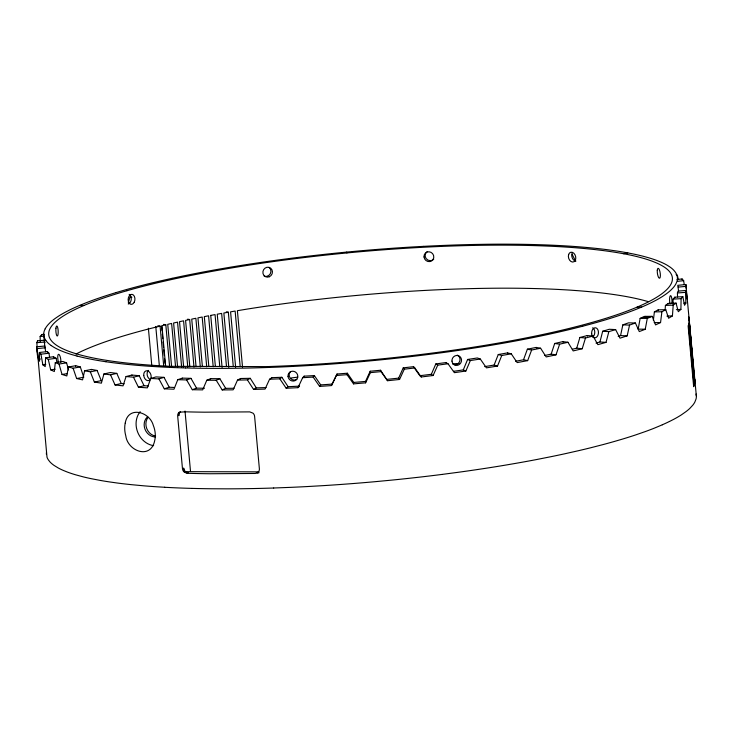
<?xml version="1.0" encoding="UTF-8"?>
<svg xmlns="http://www.w3.org/2000/svg" width="733" height="733" viewBox="0 0 733 733"><rect width="100%" height="100%" fill="white"/><g stroke="black" fill="none" stroke-linecap="round" stroke-linejoin="round"><path stroke-width="1.1" d="M44.182 334.34L41.9 334.468L40.15 336.456L40.187 341.605M677.558 296.984L677.411 292.971L678.034 291.111L686.152 290.451L685.511 292.366L685.896 303.077L684.54 305.294L682.854 296.673L681.104 298.661L680.911 309.399L678.3 311.699L676.046 303.105L668.175 303.444L665.417 305.432L665.06 310.59M673.041 304.25L673.114 299.11L674.827 297.167L682.854 296.673M53.472 357.319L53.5 356.751L45.602 357.786L45.199 366.601L42.853 364.805L40.929 354.186L39.362 352.481L47.416 351.583L48.946 353.242L49.633 357.2M676.046 303.105L673.206 305.148L672.436 315.914L668.606 318.259L665.784 309.692L658.17 309.857L654.377 311.882L653.369 320.403M689.377 321.851L689.451 320.972M68.609 370.009L66.584 362.862L62.956 361.488L55.296 362.633L54.324 371.53L50.696 369.844L48.259 359.353L45.602 357.786M665.784 309.692L661.89 311.763L660.561 322.547L655.559 324.911L652.187 316.344L644.921 316.354L640.138 318.379L638.177 329.209M652.187 316.344L647.285 318.424L645.242 329.282L639.295 331.573L635.401 323.006L629.546 325.076L627.182 335.851L619.999 338.179L615.628 329.593L608.866 331.628L606.035 342.375L597.881 344.657L593.061 336.044L585.484 338.014L582.222 348.734L573.188 350.924L567.956 342.274L559.645 344.162L555.999 354.836L546.177 356.934L540.597 348.23L531.636 350.017L527.659 360.627L517.159 362.597L511.267 353.828L501.766 355.496L497.505 366.051L486.437 367.865L480.298 359.023L470.348 360.554L465.867 371.026L454.368 372.676L448.028 363.76L437.748 365.135L433.102 375.516L421.283 376.982L414.814 367.975L404.304 369.175L399.558 379.465L387.555 380.729L380.528 370.247L370.183 371.237L370.403 372.639L365.611 382.837L353.544 383.881L353.764 382.443L347.36 373.216L337.024 374.022L331.27 385.604L319.634 386.401L313.147 377.083L302.665 377.697L297.974 387.675L286.2 388.261L279.814 378.833L269.579 379.236L265.034 389.095L253.591 389.443L247.387 379.896L237.501 380.088L233.158 389.837L222.181 389.929L216.208 380.262L206.779 380.244L202.702 389.874L192.303 389.718L186.613 379.941L177.762 379.694L173.987 389.214L169.103 389.021L164.293 388.811L158.942 378.915L150.751 378.457L147.342 387.858L142.853 387.555L138.445 387.216L133.488 377.211L126.049 376.542L123.052 385.833L115.054 384.962L110.536 374.847L103.921 373.977L101.383 383.157L94.374 382.058L90.333 371.842L84.625 370.779L82.572 379.859L76.635 378.54L73.098 368.223L68.352 366.986L66.831 375.965L62.021 374.453L59.025 364.044L55.296 362.633M75.591 366.298L75.682 365.721L80.309 366.94L83.773 377.238M618.194 336.392L620.558 335.604L622.848 324.866L628.557 322.841L635.401 323.006M91.414 370L91.543 369.423L97.113 370.458L101.273 380.693M353.544 383.881L347.002 374.673L347.36 373.216M596.011 343.09L599.942 341.972L602.682 331.252L609.27 329.273L615.628 329.593M128.312 302.793L129.952 297.085L131.876 297.25M37.099 346.682L36.852 342.668L37.502 340.763L44.585 340.231M572.363 349.247L576.724 348.166L579.885 337.473L587.27 335.558L593.061 336.044M131.748 375.635L131.931 375.049L139.188 375.699L144.044 385.695L148.341 386.016M544.592 355.532L551.161 354.121L554.689 343.475L562.797 341.633L567.956 342.274M515.537 361.277L523.527 359.775L527.384 349.183L536.116 347.433L540.597 348.23M182.123 378.723L182.352 378.118L190.992 378.356L196.554 388.133L204.47 388.252M484.687 366.61L494.124 365.052L498.257 354.525L507.52 352.903L511.267 353.828M210.398 379.263L210.655 378.649L219.836 378.677L225.682 388.334L234.047 388.27M453.461 371.319L463.283 369.908L467.627 359.454L477.33 357.97L480.298 359.023M331.628 385.576L337.024 374.022M240.332 379.117L240.598 378.494L250.237 378.31L256.312 387.858L266.079 387.574M421.283 376.982L419.807 375.717L431.334 374.288L435.842 363.916L445.866 362.578L448.028 363.76M271.595 378.292L271.879 377.669L281.857 377.275L288.106 386.703L299.586 386.135L297.974 387.675M399.558 379.465L398.633 378.136L403.242 367.856L413.476 366.683L414.814 367.975M303.847 376.808L304.14 376.166L314.347 375.571L320.706 384.898L332.397 384.092M365.611 382.837L365.529 381.417L370.183 371.237M45.171 328.796L44.301 330.803A318.113 55.241 -5.2 0 0 43.751 334.715L44.017 336.63M319.634 386.401L320.706 384.898M313.147 377.083L314.347 375.571M302.665 377.697L304.14 376.166M286.2 388.261L288.106 386.703M279.814 378.833L281.857 377.275M269.579 379.236L271.879 377.669M253.591 389.443L256.312 387.858M247.387 379.896L250.237 378.31M237.501 380.088L240.598 378.494M669.421 421.512L673.764 419.294A326.295 56.661 -5.2 0 0 681.333 414.887L686.015 411.607A324.71 56.386 -5.2 0 0 689.845 408.373L692.795 405.175A325.26 56.478 -5.2 0 0 694.866 402.032L696.057 398.963A324.728 56.386 -5.2 0 0 696.35 395.957L685.886 284.523L677.778 285.32L678.602 291.093M222.181 389.929L225.682 388.334M216.208 380.262L219.836 378.677M662.229 424.847L654.248 428.182A325.269 56.487 -5.2 0 1 645.48 431.508L635.969 434.816A326.542 56.707 -5.2 0 1 622.161 439.186L614.795 441.339A324.71 56.386 -5.2 0 1 603.195 444.546L590.963 447.698A325.14 56.459 -5.2 0 1 578.117 450.786L564.712 453.8A324.701 56.386 -5.2 0 1 550.776 456.732L536.345 459.591A326.359 56.67 -5.2 0 1 516.417 463.238L506.182 464.997A326.643 56.725 -5.2 0 1 485.219 468.369L474.526 469.972A324.811 56.404 -5.2 0 1 458.262 472.281L441.752 474.462M184.808 472.309L186.347 471.658L258.776 471.86M45.199 328.796A318.113 55.241 -5.2 0 1 48.085 324.701L50.064 322.621A318.113 55.241 -5.2 0 1 55.259 318.397L58.365 316.271A318.113 55.241 -5.2 0 1 65.778 311.965L69.983 309.802A318.113 55.241 -5.2 0 1 79.531 305.469L84.781 303.306A318.113 55.241 -5.2 0 1 96.362 298.982L102.593 296.838A318.113 55.241 -5.2 0 1 116.08 292.577M423.72 246.352A318.113 55.241 -5.2 0 1 445.224 245.363L455.816 244.969A318.113 55.241 -5.2 0 1 476.679 244.428L486.886 244.263A318.113 55.241 -5.2 0 1 506.851 244.171L516.563 244.236A318.113 55.241 -5.2 0 1 535.429 244.593L544.537 244.886A318.113 55.241 -5.2 0 1 562.092 245.692L570.494 246.206A318.113 55.241 -5.2 0 1 586.547 247.461L594.151 248.185A318.113 55.241 -5.2 0 1 608.527 249.861L615.253 250.805A318.113 55.241 -5.2 0 1 627.787 252.894L633.559 254.03A318.113 55.241 -5.2 0 1 644.115 256.504L648.879 257.833A318.113 55.241 -5.2 0 1 657.345 260.655L661.038 262.157A318.113 55.241 -5.2 0 1 667.323 265.319L669.907 266.968A318.113 55.241 -5.2 0 1 673.939 270.422L675.377 272.209A318.113 55.241 -5.2 0 1 677.118 275.92L677.411 277.825A318.113 55.241 -5.2 0 1 676.834 281.747L675.963 283.753A318.113 55.241 -5.2 0 1 673.077 287.849L671.062 289.929A318.113 55.241 -5.2 0 1 665.903 294.144L662.76 296.279A318.113 55.241 -5.2 0 1 655.384 300.585L651.151 302.747A318.113 55.241 -5.2 0 1 641.632 307.081L636.354 309.244A318.113 55.241 -5.2 0 1 624.809 313.568L618.542 315.712A318.113 55.241 -5.2 0 1 605.082 319.973L597.899 322.08A318.113 55.241 -5.2 0 1 582.68 326.231M206.779 380.244L210.655 378.649M192.303 389.718L196.554 388.133M186.613 379.941L190.992 378.356M177.762 379.694L182.352 378.118M164.293 388.811L169.241 387.244L173.932 387.455M158.942 378.915L164.009 377.358L169.241 387.244M116.052 292.577L123.236 290.47A318.113 55.241 -5.2 0 1 138.482 286.319L146.481 284.276A318.113 55.241 -5.2 0 1 163.322 280.281L172.072 278.329M150.751 378.457L156.019 376.909L164.009 377.358M138.445 387.216L144.044 385.695M133.488 377.211L139.188 375.699M582.671 326.231L574.654 328.274A318.113 55.241 -5.2 0 1 557.84 332.269L549.063 334.221A318.113 55.241 -5.2 0 1 530.848 338.023L521.41 339.865A318.113 55.241 -5.2 0 1 501.977 343.429L491.99 345.142A318.113 55.241 -5.2 0 1 471.566 348.422L461.13 349.998A318.113 55.241 -5.2 0 1 439.937 352.967L429.171 354.369A318.113 55.241 -5.2 0 1 407.447 356.989L396.461 358.208A318.113 55.241 -5.2 0 1 374.435 360.462L363.357 361.488A318.113 55.241 -5.2 0 1 341.266 363.33L330.226 364.164A318.113 55.241 -5.2 0 1 308.318 365.584L297.424 366.198A318.113 55.241 -5.2 0 1 275.938 367.187L265.319 367.572A318.113 55.241 -5.2 0 1 244.483 368.122L234.248 368.287A318.113 55.241 -5.2 0 1 214.311 368.378L204.562 368.314A318.113 55.241 -5.2 0 1 185.733 367.948M126.049 376.542L131.931 375.049M163.688 365.74L160.087 326.13L153.774 327.669A313.101 54.37 -5.2 0 0 75.939 354.066M115.054 384.962L121.238 383.496L124.189 383.826M169.625 366.647L165.814 324.783L161.929 325.69L165.64 366.418M110.536 374.847L116.813 373.39L121.238 383.496M103.921 373.977L110.362 372.538L116.813 373.39M94.374 382.058L101.081 380.665M193.998 367.068L189.673 319.542L185.586 320.394L189.81 366.793M90.333 371.842L97.113 370.458M623.563 253.728L627.787 252.894M84.625 370.779L91.543 369.423M210.618 315.428L215.053 314.594L219.79 366.647M76.635 378.54L82.756 377.422M73.098 368.223L80.309 366.94M233.277 366.546L228.339 312.231L223.858 313.009L228.806 367.325M68.352 366.986L75.682 365.721M62.021 374.453L67.381 373.592M59.025 364.044L66.584 362.862M50.696 369.844L55.149 369.221M48.259 359.353L56.093 358.281L56.991 362.212M42.853 364.805L45.785 364.383M40.929 354.186L48.946 353.242M677.063 279.53L682.075 278.943L683.651 280.647L684.246 284.624M677.604 281.316L683.651 280.647M398.633 378.136L386.923 379.364M45.693 351.785L44.768 346.031L36.65 346.782L38.382 359.234L40.407 359.023M37.117 348.606L45.226 347.799M387.555 380.729L381.013 371.622L370.403 372.639M172.099 278.329A318.113 55.241 -5.2 0 1 190.323 274.527L199.724 272.685A318.113 55.241 -5.2 0 1 219.185 269.121L229.145 267.408A318.113 55.241 -5.2 0 1 249.596 264.118L259.995 262.551A318.113 55.241 -5.2 0 1 281.225 259.583L291.954 258.181A318.113 55.241 -5.2 0 1 313.724 255.56L324.664 254.333A318.113 55.241 -5.2 0 1 346.727 252.088L357.768 251.062A318.113 55.241 -5.2 0 1 379.896 249.211L390.909 248.386A318.113 55.241 -5.2 0 1 412.844 246.957L423.711 246.352M678.236 287.098L686.354 286.337M365.529 381.417L353.764 382.443M36.852 342.668L44.97 342.018L45.006 342.696M347.002 374.673L336.392 375.488M677.411 292.971L685.511 292.366M683.88 303.215L685.896 303.077M40.15 336.456L44.163 336.209M673.114 299.11L681.104 298.661M676.367 309.647L680.911 309.399M665.417 305.432L673.206 305.148M273.693 488.004L290.048 487.381A324.728 56.386 -5.2 0 0 306.623 486.593L323.381 485.631A325.159 56.459 -5.2 0 0 340.268 484.504L351.574 483.661A326.542 56.707 -5.2 0 0 374.251 481.764L391.257 480.161A325.14 56.459 -5.2 0 0 408.199 478.402L419.45 477.156A326.643 56.725 -5.2 0 0 441.678 474.471M666.902 316.097L672.436 315.914M654.377 311.882L661.89 311.763M654.175 322.621L660.561 322.547M79.503 305.469L83.938 305.487M637.197 307.063L641.632 307.081M642.566 317.371L649.777 317.389M186.127 472.638L188.207 472.648A4.71 4.077 67 0 1 183.635 468.021L183.873 470.788M258.896 472.849L256.816 472.84A4.71 4.077 67 0 0 258.831 472.235M640.138 318.379L647.285 318.424M638.342 329.135L645.416 329.209M192.046 488.398L196.801 488.517A325.654 56.551 -5.2 0 0 211.388 488.764L226.405 488.838A324.948 56.423 -5.2 0 0 241.826 488.737L252.308 488.572A326.295 56.661 -5.2 0 0 273.666 488.013M185.706 367.957L176.589 367.664A318.113 55.241 -5.2 0 1 159.07 366.848L150.632 366.344A318.113 55.241 -5.2 0 1 134.615 365.089L126.974 364.356A318.113 55.241 -5.2 0 1 112.644 362.679L105.882 361.745M622.848 324.866L629.546 325.076M620.558 335.604L627.182 335.851M164.696 487.271L156.074 486.739A324.737 56.395 -5.2 0 1 143.622 485.805L131.803 484.705A326.084 56.624 -5.2 0 1 117.069 482.992L110.17 482.021A325.26 56.478 -5.2 0 1 100.403 480.445L91.387 478.713A324.856 56.414 -5.2 0 1 83.141 476.844L75.682 474.819A326.652 56.725 -5.2 0 1 66.996 471.924L63.212 470.384A325.14 56.459 -5.2 0 1 58.237 467.975L54.114 465.446A326.295 56.661 -5.2 0 1 49.954 461.909L48.497 460.067A324.746 56.395 -5.2 0 1 47.013 457.236L37.383 351.134M602.682 331.252L608.866 331.628M599.942 341.972L606.035 342.375M579.885 337.473L585.484 338.014M576.724 348.166L582.222 348.734M554.689 343.475L559.645 344.162M551.161 354.121L555.999 354.836M226.305 311.846L228.339 312.231M187.648 319.167L189.673 319.542M163.615 324.371L165.814 324.783M157.879 325.727L160.087 326.13M527.384 349.183L531.636 350.017M523.527 359.775L527.659 360.627M77.02 356.046L72.255 354.717A318.113 55.241 -5.2 0 1 63.817 351.886L60.097 350.392A318.113 55.241 -5.2 0 1 53.839 347.231L51.228 345.582M498.257 354.525L501.766 355.496M494.124 365.052L497.505 366.051M467.627 359.454L470.348 360.554M463.283 369.908L465.867 371.026M56.093 358.281L53.5 356.751M676.119 274.554L677.411 275.342L678.227 279.3M435.842 363.916L437.748 365.135M431.334 374.288L433.102 375.516M403.242 367.856L404.304 369.175M45.758 340.341L47.196 342.128A318.113 55.241 -5.2 0 0 51.264 345.573M413.476 366.683L419.212 374.865M445.866 362.578L446.26 363.147M507.52 352.903L507.896 353.462M536.116 347.433L536.464 347.992M562.797 341.633L563.127 342.183M587.27 335.558L587.573 336.108M572.262 254.663L575.487 260.884M38.409 359.289L39.545 361.232L39.362 352.481M644.921 316.354L645.132 316.894M380.528 370.247L381.013 371.622M658.17 309.857L658.362 310.407M668.175 303.444L668.331 303.993M346.718 252.088L346.938 252.94M41.9 334.468L42.019 335.018M674.827 297.167L674.937 297.717M694.728 379.199L694.893 380.051M696.048 393.997L696.35 395.957M689.194 318.397L689.359 319.249M37.502 340.763L37.585 341.312M686.152 290.451L687.242 299.119L687.352 297.057M689.405 319.68L689.451 320.541M694.939 380.482L694.985 381.343M37.42 355.413L36.65 346.782M178.614 412.908L178.87 415.684A4.71 4.077 67 0 1 180.584 411.689M689.121 320.504L688.818 317.132L694.911 382.653L694.985 381.774M688.644 316.711L688.956 320.092M242.541 367.27L237.391 310.691L245.115 309.418A313.101 54.37 -5.2 0 1 571.099 290.195L579.125 290.781A313.101 54.37 -5.2 0 1 648.247 301.639M240.167 366.509L235.137 311.058L230.583 311.846L235.632 367.288M226.497 366.592L221.65 313.403L217.243 314.2L222.081 367.38M210.728 315.401L215.365 366.326M213.202 366.729L208.575 315.804L204.296 316.619L208.823 366.408M206.715 366.83L202.18 317.041L197.956 317.865L202.381 366.518M200.292 366.94L195.867 318.278L191.734 319.121L196.059 366.647M187.795 367.224L183.571 320.825L179.53 321.686L183.644 366.949M181.665 367.389L177.542 322.126L173.602 323.006L177.615 367.132M185.018 411.048L190.498 471.292M175.535 366.445L171.623 323.445L167.738 324.334L171.659 367.334M161.626 326.212L162.03 330.72M162.341 334.092L162.753 338.6M163.056 341.981L163.569 347.607M163.771 349.861L164.284 355.487M164.595 358.868L165.007 363.366M155.772 326.442L159.373 366.051M148.387 328.237L151.786 365.575M43.723 334.724L44.731 345.811M44.768 346.031L44.823 346.581M685.886 284.523L686.097 288.142M47.416 351.583L47.425 352.142M682.075 278.943L682.075 279.502M105.909 361.736A318.113 55.241 -5.2 0 1 93.375 359.656L87.575 358.519A318.113 55.241 -5.2 0 1 77.047 356.046M45.785 340.332A318.113 55.241 -5.2 0 1 44.044 336.63M46.399 454.286A326.652 56.725 -5.2 0 1 46.491 452.288M191.918 488.398A326.542 56.707 -5.2 0 1 164.568 487.271M60.83 362.359A5.021 1.457 81.7 0 0 60.381 357.438A5.021 1.457 81.7 0 0 58.823 354.369A5.021 1.374 81.9 0 0 57.742 356.76A5.021 1.374 81.9 0 0 58.548 362.276M457.236 355.12A5.021 4.737 -65 0 1 459.591 361.589A5.021 4.737 -65 0 1 453.241 364.328M296.819 379.327A5.021 4.81 48.7 0 1 290.222 371.878M150.292 379.465A5.021 3.592 74.4 0 1 147.223 375.159A5.021 3.592 74.4 0 1 148.588 370.385M592.658 327.798A5.021 3.399 -85.9 0 1 594.765 332.241A5.021 3.399 -85.9 0 1 592.658 337.043M153.628 445.673A20.396 17.665 67 0 1 137.703 432.232A20.396 17.665 67 0 1 140.15 411.671M155.185 436.932A11.297 9.786 67 0 1 145.052 429.382A11.297 9.786 67 0 1 147.296 417.05M155.607 436.098A11.297 9.786 67 0 1 146.783 428.649A11.297 9.786 67 0 1 148.139 417.26M575.936 261.085A5.021 3.619 74.2 0 1 572.226 257.814A5.021 3.619 74.2 0 1 572.546 252.5M427.165 251.611A5.021 4.819 47.6 0 0 430.445 260.673A5.021 4.801 49.7 0 0 433.762 259.07M264.146 276.075A5.021 4.728 -65.8 0 0 266.583 276.387A5.021 4.746 -64.2 0 0 269.203 267.499M129.136 294.364A5.021 3.427 -85.7 0 1 131.225 299.458A5.021 3.427 -85.7 0 1 128.266 304.021M670.044 303.938A5.021 1.191 87.3 0 1 669.788 297.158A5.021 1.191 87.3 0 1 671.373 296.755A5.021 1.191 87.3 0 1 671.904 303.462M669.504 421.448A325.26 56.478 -5.2 0 1 662.32 424.783M291.239 377.981A321.265 55.79 -5.2 0 1 297.745 377.129M452.554 363.797A321.265 55.79 -5.2 0 1 459.014 363.531M125.233 423.078L124.848 425.488A19.159 12.406 76.2 0 0 125.792 435.842C127.734 451.262 150.705 459.848 154.69 440.698A19.892 14.587 73.8 0 0 153.298 425.387C149.715 411.754 128.156 405.45 125.233 423.078M689.322 322.291L694.682 383.973L689.322 322.291M689.011 323.62L694.252 385.32L689.011 323.62M688.544 324.966L688.131 325.873L693.665 386.676L694.078 385.769L688.544 324.966M179.264 412.248L178.531 412.954A4.682 3.738 71.3 0 0 177.688 416.179L182.453 468.524A4.682 3.738 71.3 0 0 183.882 471.823L186.75 473.261L195.436 473.5A325.809 56.578 -5.2 0 0 210.014 473.747L255.359 473.463L258.364 472.034A4.682 4.316 60.3 0 0 259.372 468.744L254.608 416.399A4.682 4.316 60.3 0 0 253.013 413.174L249.751 411.891L204.415 412.184A326.313 56.661 -5.2 0 1 185.073 411.809L179.264 412.248M126.983 290.717L119.91 292.788A313.101 54.37 -5.2 0 0 103.582 359.876L109.895 360.865A313.101 54.37 -5.2 0 0 170.743 366.335L266.821 366.61A313.101 54.37 -5.2 0 0 583.019 324.902A313.101 54.37 -5.2 0 0 656.292 262.854L652.663 261.379A313.101 54.37 -5.2 0 0 126.983 290.717M143.75 375.452A5.021 3.564 74.6 0 0 147.855 380.656A5.021 3.619 74.2 0 0 151.126 375.983A5.021 3.619 74.2 0 0 146.957 370.806A5.021 3.564 74.6 0 0 143.75 375.452M591.668 333.735A5.021 3.427 -85.7 0 0 595.526 337.721A5.021 3.363 -86 0 0 598.421 331.857A5.021 3.363 -86 0 0 594.628 327.871A5.021 3.427 -85.7 0 0 591.668 333.735M451.977 361.112A5.021 4.746 -64.2 0 0 457.2 365.355A5.021 4.728 -65.8 0 0 461.506 359.738A5.021 4.728 -65.8 0 0 456.311 355.505A5.021 4.746 -64.2 0 0 451.977 361.112M288.023 376.377A5.021 4.801 49.7 0 0 293.347 381.068A5.021 4.819 47.6 0 0 297.79 375.892A5.021 4.819 47.6 0 0 292.449 371.219A5.021 4.801 49.7 0 0 288.023 376.377M55.946 328.192A5.021 1.145 87.2 0 0 57.174 336.007A5.021 1.145 87.2 0 0 57.953 328.815A5.021 1.145 87.2 0 0 55.946 328.192M424.022 256.953A5.021 4.81 48.7 0 0 431.737 260.847A5.021 4.81 48.7 0 0 430.958 252.326A5.021 4.81 48.7 0 0 424.022 256.953M568.661 254.424A5.021 3.592 74.4 0 0 572.528 262.038A5.021 3.592 74.4 0 0 575.048 254.882A5.021 3.592 74.4 0 0 568.661 254.424M269.323 276.753A5.021 4.737 -65 0 0 270.715 268.205A5.021 4.737 -65 0 0 262.936 271.558A5.021 4.737 -65 0 0 269.323 276.753M134.249 302.179A5.021 3.399 -85.9 0 0 131.977 294.364A5.021 3.399 -85.9 0 0 128.394 301.547A5.021 3.399 -85.9 0 0 134.249 302.179M657.29 270.22A5.021 1.411 81.8 0 0 659.26 278.21A5.021 1.411 81.8 0 0 659.892 271.439A5.021 1.411 81.8 0 0 657.29 270.22"/></g></svg>
